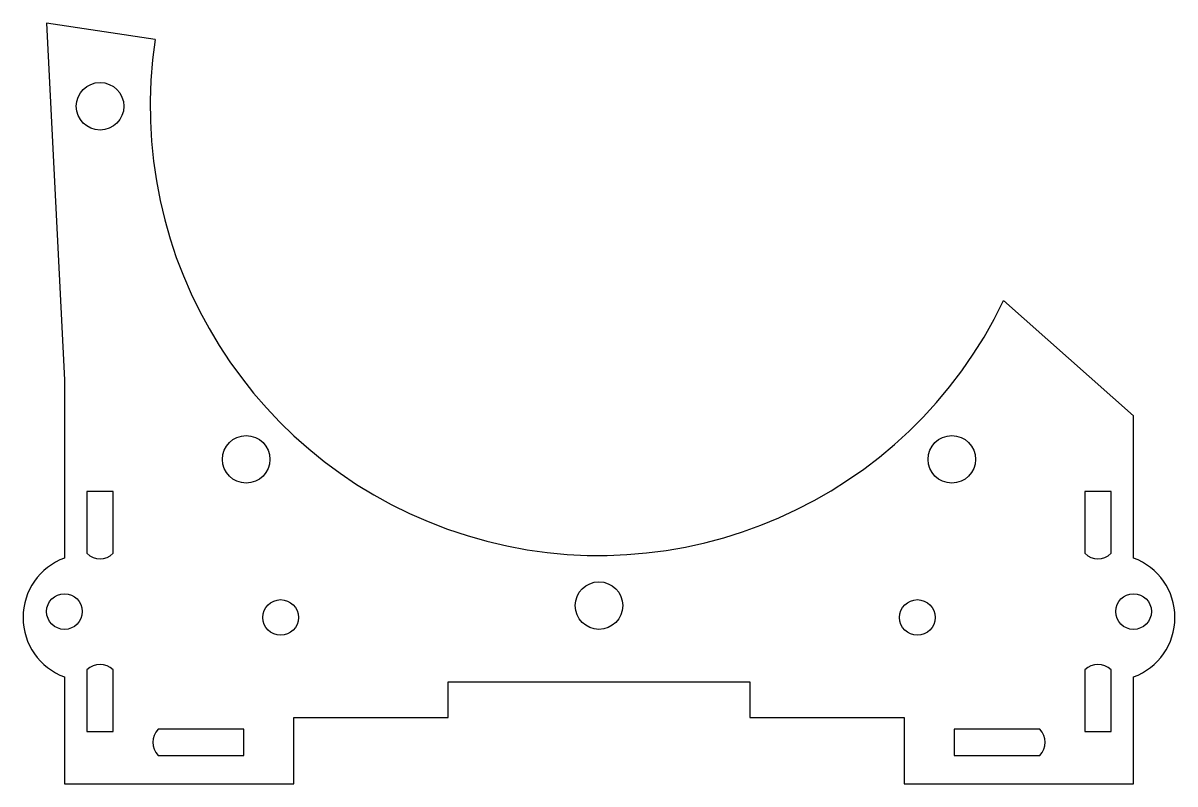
# Model space of a CAD drawing. Header units: millimetres. Extents: x -48.5 to 48.5, y -4.5 to 59.5.
import ezdxf

# ---------------------------------------------------------------- set-up
doc = ezdxf.new("R2010")
doc.units = ezdxf.units.MM

msp = doc.modelspace()

# ---------------------------------------------------------------- linework, layer by layer
at = {"color": 7, "linetype": 'Continuous', "lineweight": 25}
for p, q in [((-46.5, 59.51), (-45, 29.51)), ((-37.36, 58.134), (-46.5, 59.51)), ((45, 26.463), (34.061, 36.162)), ((-45, 29.51), (-45, 14.51)), ((45, 14.51), (45, 26.463)), ((-40.9, 20.11), (-43.1, 20.11)), ((-43.1, 20.11), (-43.1, 14.91)), ((-40.9, 14.91), (-40.9, 20.11)), ((43.1, 20.11), (40.9, 20.11)), ((40.9, 20.11), (40.9, 14.91)), ((43.1, 14.91), (43.1, 20.11)), ((-43.1, 5.11), (-43.1, -0.09)), ((-40.9, -0.09), (-40.9, 5.11)), ((40.9, 5.11), (40.9, -0.09)), ((43.1, -0.09), (43.1, 5.11)), ((-45, 4.51), (-45, -4.49)), ((-12.7, 4.11), (12.7, 4.11)), ((-12.7, 1.11), (-12.7, 4.11)), ((12.7, 4.11), (12.7, 1.11)), ((45, -4.49), (45, 4.51)), ((-25.7, 1.11), (-12.7, 1.11)), ((-25.7, -4.49), (-25.7, 1.11)), ((12.7, 1.11), (25.7, 1.11)), ((25.7, 1.11), (25.7, -4.49)), ((-29.9, 0.11), (-37.1, 0.11)), ((-29.9, -2.09), (-29.9, 0.11)), ((37.1, 0.11), (29.9, 0.11)), ((29.9, 0.11), (29.9, -2.09)), ((-43.1, -0.09), (-40.9, -0.09)), ((40.9, -0.09), (43.1, -0.09)), ((-37.1, -2.09), (-29.9, -2.09)), ((29.9, -2.09), (37.1, -2.09)), ((-45, -4.49), (-25.7, -4.49)), ((25.7, -4.49), (45, -4.49))]:
    msp.add_line(p, q, dxfattribs=at)
for centre, radius in [((-42, 52.51), 2), ((-29.698, 22.811), 2), ((29.698, 22.811), 2), ((0, 10.51), 2), ((-45, 10.01), 1.5), ((-26.8, 9.51), 1.5), ((26.8, 9.51), 1.5), ((45, 10.01), 1.5)]:
    msp.add_circle(centre, radius, dxfattribs=at)
for centre, radius, start, end in [((0, 52.51), 37.781, 171.43911, 334.36159), ((-42, 16.01), 1.556, 225, 315), ((42, 16.01), 1.556, 225, 315), ((-43.153, 9.51), 5.33, 110.27145, 249.72855), ((43.153, 9.51), 5.33, 290.27145, 69.72855), ((-42, 4.01), 1.556, 45, 135), ((42, 4.01), 1.556, 45, 135), ((-36, -0.99), 1.556, 135, 225), ((36, -0.99), 1.556, 315, 45)]:
    msp.add_arc(centre, radius, start, end, dxfattribs=at)

doc.saveas('drawing.dxf')
